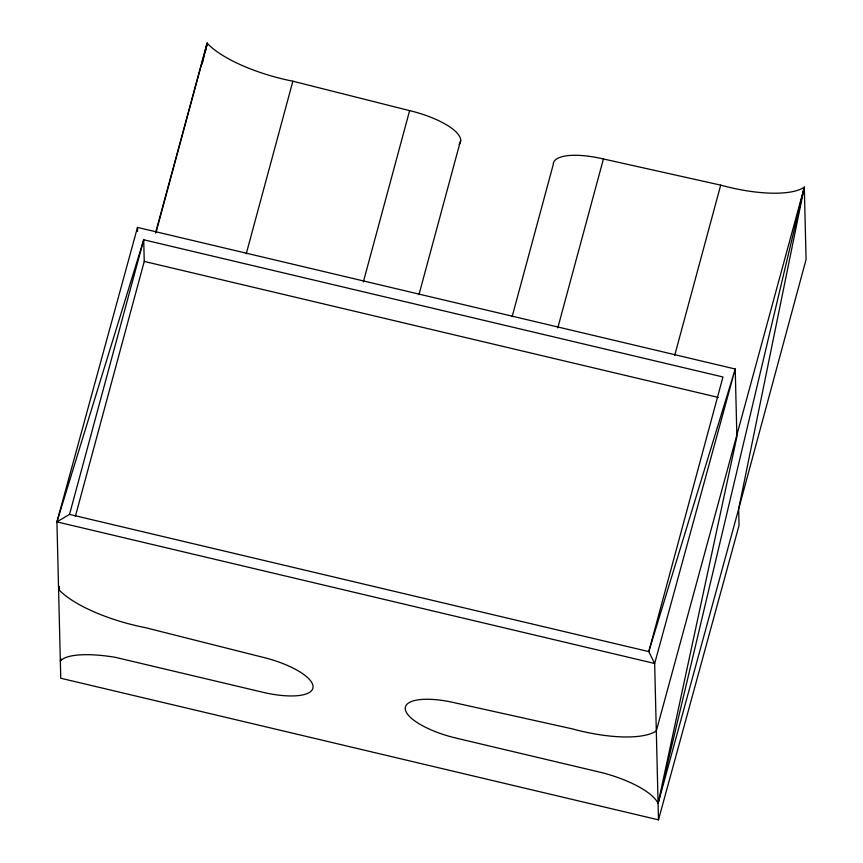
<?xml version="1.0" encoding="UTF-8"?>
<svg xmlns="http://www.w3.org/2000/svg" width="863" height="863" viewBox="0 0 863 863"><rect width="100%" height="100%" fill="white"/><g stroke="black" fill="none" stroke-linecap="round" stroke-linejoin="round"><path stroke-width="1.29" d="M804.305 187.195L658.081 803.475L736.883 436.743L735.222 369.008L137.497 227.411L56.926 521.878L60.755 678.242L658.48 819.85L739.052 525.373L738.652 509.041L806.074 259.493L804.305 187.195L738.652 509.041L658.081 803.475A62.74 20.356 15.1 0 0 603.669 773.075L456.3 738.156A52.233 16.958 15.1 0 1 405.243 708.566A52.233 16.958 15.1 0 1 455.437 702.946L572.104 728.814A84.013 27.271 15.1 0 0 656.312 730.929L804.305 187.195A83.474 27.098 15.1 0 1 720.702 185.135L603.42 158.965A52.233 16.958 15.1 0 0 553.237 164.585L512.147 316.645M205.545 51.057L207.163 43.15A84.358 27.389 15.1 0 0 292.87 81.208L409.623 110.637A52.233 16.958 15.1 0 1 459.062 144.38M60.96 658.739L60.334 661.36A62.999 17.627 12.1 0 1 115.48 657.358L262.848 692.266A52.233 16.958 15.1 0 0 313.042 686.657A52.233 16.958 15.1 0 0 261.985 657.056L145.232 627.617A84.995 27.67 15.1 0 1 58.576 589.386L59.288 586.786L58.576 589.386M202.19 64.11L207.163 43.15L207.228 45.836M69.525 514.391L648.782 651.608L735.222 369.008L654.661 663.485L56.926 521.878L69.525 514.391L143.722 239.774L722.967 376.991L648.782 651.608L654.661 663.485L658.48 819.85M75.329 516.516L144.25 261.424L143.722 239.774L56.926 521.878M155.976 232.622L207.163 43.15L155.513 233.032M246.235 253.808L292.87 81.208M363.345 281.953L409.623 110.637M418.954 294.671L460.669 140.238M557.778 327.94L603.42 158.965M674.704 355.405L720.702 185.135M144.25 261.424L718.264 397.411M137.497 227.411L137.595 231.381"/></g></svg>
